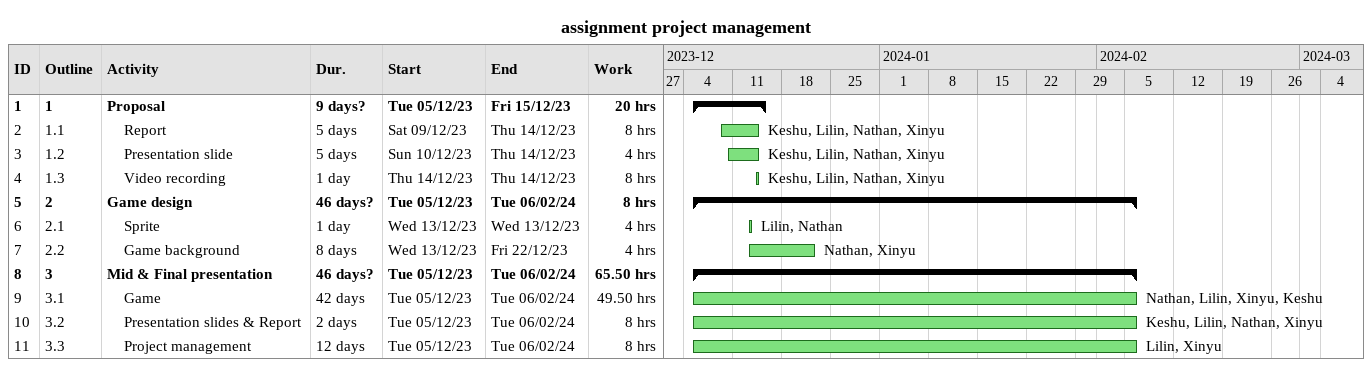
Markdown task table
assignment project management

| ID | WBS | Task | Duration | Start | Finish | Resources | Work (h) |
|---|---|---|---|---|---|---|---|
| 1 | 1 | **Proposal** | 9d? | 2023-12-05 | 2023-12-15 |  | 20 |
| 2 | 1.1 | Report | 5d | 2023-12-09 | 2023-12-14 | Keshu, Lilin, Nathan, Xinyu | 8 |
| 3 | 1.2 | Presentation slide | 5d | 2023-12-10 | 2023-12-14 | Keshu, Lilin, Nathan, Xinyu | 4 |
| 4 | 1.3 | Video recording | 1d | 2023-12-14 | 2023-12-14 | Keshu, Lilin, Nathan, Xinyu | 8 |
| 5 | 2 | **Game design** | 46d? | 2023-12-05 | 2024-02-06 |  | 8 |
| 6 | 2.1 | Sprite | 1d | 2023-12-13 | 2023-12-13 | Lilin, Nathan | 4 |
| 7 | 2.2 | Game background | 8d | 2023-12-13 | 2023-12-22 | Nathan, Xinyu | 4 |
| 8 | 3 | **Mid & Final presentation** | 46d? | 2023-12-05 | 2024-02-06 |  | 65.50 |
| 9 | 3.1 | Game | 42d | 2023-12-05 | 2024-02-06 | Nathan, Lilin, Xinyu, Keshu | 49.50 |
| 10 | 3.2 | Presentation slides & Report | 2d | 2023-12-05 | 2024-02-06 | Keshu, Lilin, Nathan, Xinyu | 8 |
| 11 | 3.3 | Project management | 12d | 2023-12-05 | 2024-02-06 | Lilin, Xinyu | 8 |
